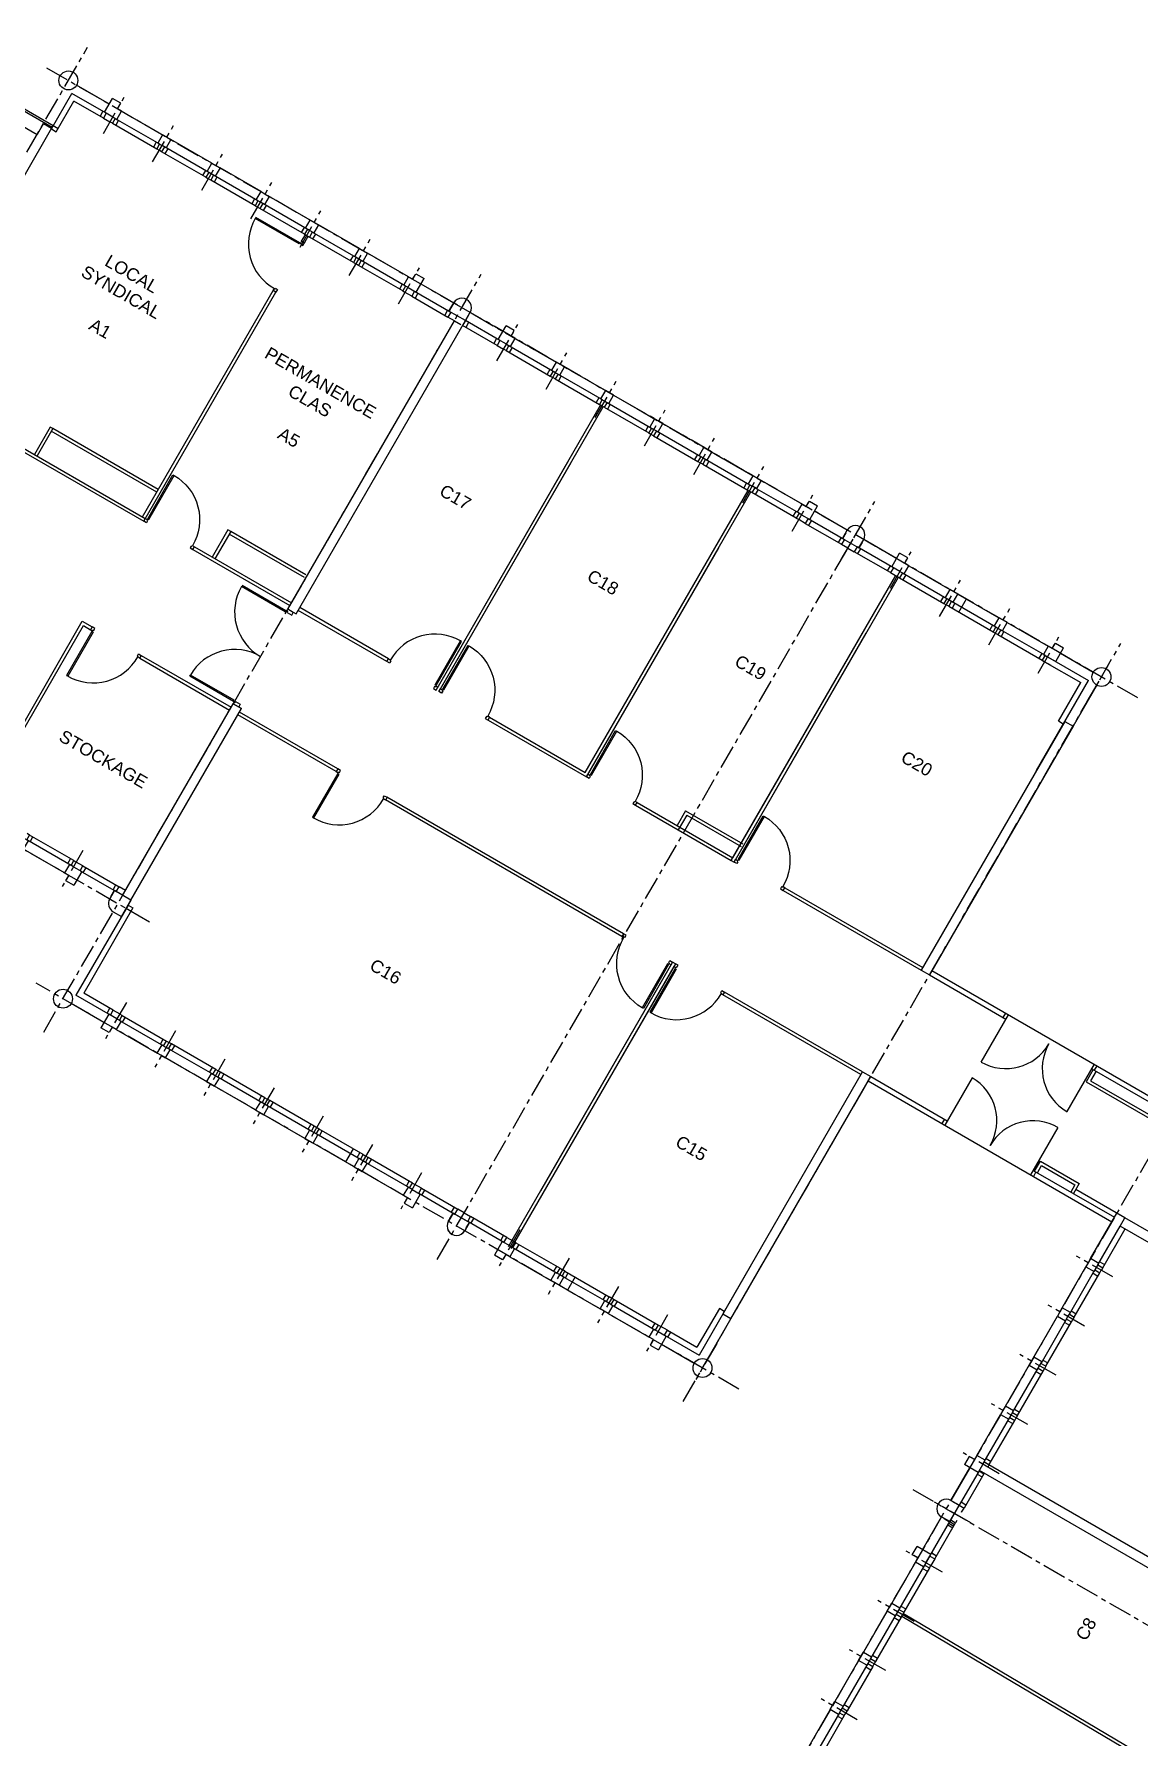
# Model space of a CAD drawing. Extents: x 1614 to 26454, y 2920 to 16595.
# Drawn here: x 7643 to 9394, y 5356 to 8054 of the extents above; entities that cross this region are included whole.
import ezdxf

# ---------------------------------------------------------------- set-up
doc = ezdxf.new("R2010")
doc.units = 0
doc.header["$MEASUREMENT"] = 0
doc.linetypes.add('AXES', pattern=[2, 1.25, -0.25, 0.25, -0.25])
doc.layers.get('0').update_dxf_attribs({"linetype": 'CONTINUOUS'})
for name, color, linetype in [('BA_APPUI_FENETRE', 140, 'CONTINUOUS'), ('BA_AXE_TRAME', 253, 'AXES'), ('BA_BARDAGE', 1, 'CONTINUOUS'), ('BA_CLOISON_EXISTANTE', 4, 'CONTINUOUS'), ('BA_DOUBLAGE', 134, 'CONTINUOUS'), ('BA_MENUIS_EXTERIEURE', 6, 'CONTINUOUS'), ('BA_MENUIS_INTERIEURE', 202, 'CONTINUOUS'), ('BA_STRUCTURE', 5, 'CONTINUOUS'), ('TXT_REP_PIECE', 3, 'CONTINUOUS')]:
    doc.layers.add(name, color=color, linetype=linetype)

# ---------------------------------------------------------------- blocks, each defined once
blk = doc.blocks.new('baie1')
at = {"layer": 'BA_APPUI_FENETRE'}
blk.add_line((7.5, -5), (82.5, -5), dxfattribs=at)
at = {"layer": 'BA_DOUBLAGE'}
for p, q in [((4.5, 19), (0, 19)), ((85.5, 19), (90, 19))]:
    blk.add_line(p, q, dxfattribs=at)
at = {"layer": 'BA_MENUIS_EXTERIEURE'}
for p, q in [((4.5, 19), (85.5, 19)), ((4.5, 10), (4.5, 19)), ((4.5, 10), (85.5, 10)), ((10.5, 10), (10.5, 19)), ((79.5, 10), (79.5, 19)), ((85.5, 10), (85.5, 19))]:
    blk.add_line(p, q, dxfattribs=at)
at = {"layer": 'BA_STRUCTURE'}
for points in [[(0, 10), (7.5, 10), (7.5, -5), (0, -5)], [(90, -5), (82.5, -5), (82.5, 10), (90, 10)]]:
    blk.add_lwpolyline(points, dxfattribs=at)
blk = doc.blocks.new('baie2')
at = {"layer": 'BA_DOUBLAGE'}
blk.add_line((-12, 19), (0, 19), dxfattribs=at)
at = {"layer": 'BA_MENUIS_EXTERIEURE'}
for p, q in [((-78.3, 10), (-78.3, 19)), ((-12, 19), (-78.3, 19)), ((-12, 10), (-78.3, 10)), ((-72.3, 10), (-72.3, 19)), ((-18, 10), (-18, 19)), ((-12, 10), (-12, 19))]:
    blk.add_line(p, q, dxfattribs=at)
at = {"layer": 'BA_STRUCTURE'}
for p, q in [((-75, 0), (-75, 10)), ((0, 10), (-15, 10)), ((-15, 10), (-15, -15)), ((0, -15), (-15, -15)), ((0, -5), (0, -15))]:
    blk.add_line(p, q, dxfattribs=at)
blk = doc.blocks.new('P80_5')
for p, q in [((-5.5, 6.5), (-5.5, 86.6)), ((-3.5, 86.5), (-5.5, 86.5)), ((-3.5, 6.5), (-3.5, 86.5)), ((-90, 0), (-90, 5)), ((-90, 5), (-86.5, 5)), ((-85, 0), (-90, 0)), ((-86.5, 5), (-86.5, 3.5)), ((-86.5, 3.5), (-85, 3.5)), ((-85, 3.5), (-85, 0)), ((-3.5, 6.5), (-5.5, 6.5)), ((-5, 3.5), (-5, 0)), ((-3.5, 3.5), (-5, 3.5)), ((-5, 0), (0, 0)), ((0, 5), (-3.5, 5)), ((-3.5, 5), (-3.5, 3.5)), ((0, 0), (0, 5))]:
    blk.add_line(p, q)
for centre, radius, start, end in [((-5.6, 5.7), 80.9, 89.9501, 180.4961), ((-5.5, 6.5), 0, 180, 270), ((-5, 3.5), 0, 180, 270)]:
    blk.add_arc(centre, radius, start, end)

msp = doc.modelspace()

# ---------------------------------------------------------------- linework, layer by layer
at = {"layer": 'BA_APPUI_FENETRE'}
for p, q in [((7762.3, 7942.8), (7710.4, 7972.8)), ((8080.6, 7759), (8015.6, 7796.5)), ((8158.5, 7714), (8093.6, 7751.5)), ((8256, 7657.8), (8308, 7627.9)), ((8333.9, 7612.7), (8385.9, 7582.8)), ((8483.3, 7526.5), (8548.2, 7489)), ((8561.2, 7481.5), (8626.2, 7444)), ((8931.4, 7267.7), (8879.5, 7297.8)), ((9009.4, 7222.8), (8957.5, 7252.9)), ((9106.8, 7166.5), (9171.8, 7129)), ((9184.8, 7121.5), (9249.7, 7084)), ((9269.2, 7072.8), (9321.2, 7042.8)), ((9326.7, 7022.3), (9289.2, 6957.4)), ((7753.8, 6488.1), (7701.9, 6518.1)), ((8072.1, 6304.3), (8007.1, 6341.8)), ((8150, 6259.3), (8085.1, 6296.8)), ((9317, 6113.9), (9358.5, 6185.8)), ((9371.4, 6178.3), (9358.5, 6185.8)), ((8474.8, 6071.8), (8539.7, 6034.3)), ((8552.7, 6026.8), (8617.7, 5989.3)), ((8709.6, 5953.6), (8747.1, 6018.5)), ((8637.2, 5978.1), (8689.1, 5948.1)), ((9125.7, 5782.6), (9095.8, 5730.6)), ((9095.8, 5730.6), (9125.8, 5782.6)), ((9050.7, 5652.7), (9080.8, 5704.6)), ((9050.7, 5652.7), (9080.8, 5704.6))]:
    msp.add_line(p, q, dxfattribs=at)
at = {"layer": 'BA_AXE_TRAME', "ltscale": 30}
for p, q in [((7121.8, 6983.4), (7727.9, 8033.2)), ((7662.7, 8000.3), (8876.1, 7299.8)), ((7752.8, 7896.2), (7785.9, 7953.6)), ((7830.7, 7851.2), (7863.8, 7908.6)), ((7908.7, 7806.2), (7941.8, 7863.6)), ((7986.6, 7761.2), (8019.7, 7818.6)), ((8064.5, 7716.2), (8097.6, 7773.6)), ((8142.5, 7671.2), (8175.6, 7728.6)), ((7658.3, 6472.7), (8351.5, 7673.2)), ((8220.4, 7626.2), (8253.5, 7683.6)), ((10224.1, 7685.2), (8708.2, 5059.5)), ((9391.9, 7002), (8278.3, 7644.9)), ((8376.3, 7536.2), (8409.4, 7593.6)), ((8454.3, 7491.2), (8487.3, 7548.6)), ((8532.2, 7446.2), (8565.3, 7503.6)), ((8610.1, 7401.2), (8643.2, 7458.6)), ((8688.1, 7356.2), (8721.2, 7413.6)), ((8766, 7311.2), (8799.1, 7368.6)), ((8281.9, 6112.7), (8975, 7313.2)), ((8844, 7266.2), (8877.1, 7323.6)), ((8844, 7266.2), (8877.1, 7323.6)), ((8921.9, 7221.2), (8955, 7278.6)), ((8999.8, 7176.2), (9032.9, 7233.6)), ((9077.8, 7131.2), (9110.9, 7188.6)), ((9155.7, 7086.2), (9188.8, 7143.6)), ((9233.7, 7041.2), (9266.8, 7098.6)), ((9233.7, 7041.2), (9266.8, 7098.6)), ((8671.6, 5887.7), (9364.7, 7088.2)), ((7117.7, 7056.3), (7829.8, 6645.2)), ((9311.6, 6996.2), (9344.7, 7053.6)), ((7720.5, 6760.4), (7687.4, 6703.1)), ((8759.8, 5907.2), (7646.3, 6550.2)), ((7789.4, 6519.6), (7756.3, 6462.3)), ((7867.3, 6474.6), (7834.2, 6417.3)), ((7945.3, 6429.6), (7912.2, 6372.3)), ((8023.2, 6384.6), (7990.1, 6327.3)), ((8101.1, 6339.6), (8068, 6282.3)), ((8179.1, 6294.6), (8146, 6237.3)), ((8257, 6249.6), (8223.9, 6192.3)), ((8412.9, 6159.6), (8379.8, 6102.3)), ((8490.8, 6114.6), (8457.8, 6057.3)), ((9352.3, 6084.8), (9294.9, 6117.9)), ((8568.8, 6069.6), (8535.7, 6012.3)), ((8646.7, 6024.6), (8613.6, 5967.3)), ((8646.7, 6024.6), (8613.6, 5967.3)), ((9307.3, 6006.9), (9249.9, 6040)), ((8724.7, 5979.6), (8691.6, 5922.3)), ((9262.3, 5929), (9204.9, 5962)), ((9217.3, 5851), (9159.9, 5884.1)), ((9172.3, 5773.1), (9114.9, 5806.2)), ((9035.3, 5748.2), (11483.8, 4334.6)), ((9127.3, 5695.1), (9069.9, 5728.2)), ((9127.3, 5695.1), (9069.9, 5728.2)), ((9127.3, 5695.1), (9069.9, 5728.2)), ((9082.3, 5617.2), (9024.9, 5650.3)), ((9082.3, 5617.2), (9024.9, 5650.3)), ((9037.3, 5539.2), (8979.9, 5572.3)), ((8992.3, 5461.3), (8934.9, 5494.4)), ((8947.3, 5383.4), (8889.9, 5416.5))]:
    msp.add_line(p, q, dxfattribs=at)
at = {"layer": 'BA_BARDAGE', "ltscale": 30}
for p, q in [((7420.7, 8051.1), (7671.9, 7906.1)), ((7422.2, 8053.7), (7673.4, 7908.7)), ((7670.9, 7904.4), (7673.4, 7908.7)), ((7670.9, 7904.4), (7673.4, 7908.7)), ((7791.4, 6673.1), (7788.9, 6668.8))]:
    msp.add_line(p, q, dxfattribs=at)
at = {"layer": 'BA_CLOISON_EXISTANTE'}
for p, q in [((8067, 7725.4), (8072.9, 7735.8)), ((8071.3, 7722.9), (8077.3, 7733.3)), ((7814.9, 7288.9), (8022, 7647.5)), ((7814.9, 7288.9), (8022, 7647.5)), ((7816.8, 7282.1), (8026.3, 7645)), ((7816.8, 7282.1), (8026.3, 7645)), ((8280.1, 7014.6), (8540.6, 7465.8)), ((8286.9, 7016.4), (8544.9, 7463.3)), ((7573.8, 7422.3), (7816.8, 7282.1)), ((7576.3, 7426.6), (7819.3, 7286.4)), ((7668.5, 7431.2), (7643.5, 7387.9)), ((7672.8, 7428.7), (7647.8, 7385.4)), ((7672.8, 7428.7), (7668.5, 7431.2)), ((8280.1, 7014.6), (8489.6, 7377.5)), ((8286.9, 7016.4), (8493.9, 7375)), ((8516.4, 6883.9), (8774.4, 7330.8)), ((8518.2, 6877.1), (8778.7, 7328.3)), ((7950.3, 7268.4), (7925.3, 7225.1)), ((7954.7, 7265.9), (7929.7, 7222.6)), ((7954.7, 7265.9), (7950.3, 7268.4)), ((7894.7, 7237.1), (8048.4, 7148.3)), ((7897.2, 7241.4), (8050.9, 7152.6)), ((8516.4, 6883.9), (8723.4, 7242.5)), ((8518.2, 6877.1), (8727.8, 7240)), ((8747.7, 6744.6), (9008.2, 7195.8)), ((8752.1, 6742.1), (9012.6, 7193.3)), ((7551.9, 6833.4), (7719.4, 7123.5)), ((7719.4, 7123.5), (7734.9, 7114.5)), ((8202.1, 7059.6), (8061.4, 7140.8)), ((8204.6, 7063.9), (8063.9, 7145.1)), ((7556.3, 6830.9), (7721.3, 7116.6)), ((7556.3, 6830.9), (7721.3, 7116.6)), ((7721.3, 7116.6), (7732.4, 7110.2)), ((8750.2, 6748.9), (8957.3, 7107.5)), ((8752.1, 6742.1), (8961.6, 7105)), ((7812.9, 7069.5), (7955.4, 6987.2)), ((7810.4, 7065.2), (7952.9, 6982.9)), ((8121.8, 6885.4), (7965.9, 6975.4)), ((8124.3, 6889.7), (7968.4, 6979.7)), ((8362.3, 6967.1), (8518.2, 6877.1)), ((8364.8, 6971.4), (8516.4, 6883.9)), ((8574.3, 6624.1), (8199.7, 6840.4)), ((8576.8, 6628.5), (8202.2, 6844.7)), ((8596.2, 6832.1), (8663.7, 6793.1)), ((8598.7, 6836.4), (8666.2, 6797.4)), ((8675.4, 6823.3), (8661.9, 6799.9)), ((8677.2, 6816.4), (8663.7, 6793.1)), ((8675.4, 6823.3), (8765.9, 6771)), ((8677.2, 6816.4), (8763.4, 6766.7)), ((8747.7, 6744.6), (8752.1, 6742.1)), ((8830, 6697.1), (9048.7, 6570.8)), ((8832.5, 6701.4), (9051.2, 6575.1)), ((8654.7, 6583.5), (8394.2, 6132.3)), ((8654.7, 6583.5), (8445.2, 6220.5)), ((8659.1, 6581), (8654.7, 6583.5)), ((8659.1, 6581), (8398.6, 6129.8)), ((8656.6, 6576.6), (8449.5, 6218)), ((8953.2, 6405.4), (8734.5, 6531.6)), ((8955.7, 6409.7), (8737, 6536)), ((9017.7, 5547.6), (9478.9, 5274.5)), ((9020.3, 5551.9), (9481.4, 5278.8))]:
    msp.add_line(p, q, dxfattribs=at)
at = {"layer": 'BA_DOUBLAGE'}
for p, q in [((7752.9, 7920.5), (7763.3, 7914.5)), ((8001, 7777.3), (7997.1, 7779.5)), ((8071.5, 7736.6), (8079.2, 7732.2)), ((8149.1, 7691.8), (8153, 7689.5)), ((8308.9, 7599.5), (8298.8, 7605.3)), ((8308.9, 7599.5), (8319, 7593.7)), ((8308.9, 7599.5), (8319, 7593.7)), ((8376.5, 7560.5), (8386.9, 7554.5)), ((8468.7, 7507.3), (8464.8, 7509.5)), ((8546.3, 7462.5), (8538.7, 7466.9)), ((8616.8, 7421.8), (8620.7, 7419.5)), ((8864.9, 7278.5), (8854.5, 7284.5)), ((8932.5, 7239.5), (8922.4, 7245.3)), ((8932.5, 7239.5), (8922.4, 7245.3)), ((8932.5, 7239.5), (8942.5, 7233.7)), ((9092.2, 7147.3), (9088.3, 7149.5)), ((9162.2, 7106.9), (9170, 7102.4)), ((9240.3, 7061.8), (9244.2, 7059.5)), ((9254.6, 7053.5), (9244.2, 7059.5)), ((7787.9, 6697.1), (7777.8, 6702.9)), ((7768.4, 6507.4), (7778.8, 6501.4)), ((8016.5, 6364.1), (8012.6, 6366.4)), ((8094.7, 6319), (8086.9, 6323.5)), ((8164.6, 6278.6), (8168.5, 6276.4)), ((8324.4, 6186.4), (8314.3, 6192.2)), ((8324.4, 6186.4), (8314.3, 6192.2)), ((8324.4, 6186.4), (8314.3, 6192.2)), ((8324.4, 6186.4), (8334.5, 6180.5)), ((8324.4, 6186.4), (8334.5, 6180.5)), ((8324.4, 6186.4), (8334.5, 6180.5)), ((9336.2, 6099.3), (9334, 6095.4)), ((8484.2, 6094.1), (8480.3, 6096.4)), ((8554.2, 6053.7), (8562, 6049.2)), ((8632.3, 6008.6), (8636.2, 6006.4)), ((8646.6, 6000.4), (8636.2, 6006.4)), ((9105.2, 5699.2), (9103.2, 5695.6)), ((9105.2, 5699.2), (9103.2, 5695.6)), ((9105.2, 5699.2), (9103.2, 5695.6)), ((9112.7, 5712.2), (9116.5, 5718.7)), ((9112.7, 5712.2), (9114.8, 5715.8)), ((9112.7, 5712.2), (9114.8, 5715.8)), ((9112.7, 5712.2), (9114.8, 5715.8)), ((9112.7, 5712.2), (9114.8, 5715.8)), ((9070, 5638.1), (9064, 5627.7))]:
    msp.add_line(p, q, dxfattribs=at)
at = {"layer": 'BA_MENUIS_EXTERIEURE'}
for p, q in [((7670.4, 7903.5), (7702.9, 7959.8)), ((7757.4, 7928.3), (7702.9, 7959.8)), ((7678.2, 7899), (7706.2, 7947.5)), ((7752.9, 7920.5), (7706.2, 7947.5)), ((7752.2, 7931.3), (7747.7, 7923.5)), ((7673.4, 7908.7), (7681.2, 7904.2)), ((7757.4, 7928.3), (7752.9, 7920.5)), ((7670.4, 7903.5), (7678.2, 7899)), ((8005.5, 7785.1), (8001, 7777.3)), ((8071.5, 7736.6), (8001, 7777.3)), ((8075.7, 7744.6), (8005.5, 7785.1)), ((8010.7, 7782.1), (8006.2, 7774.3)), ((8070.8, 7747.4), (8066.3, 7739.6)), ((8076, 7744.4), (8071.5, 7736.6)), ((8083.7, 7739.9), (8079.2, 7732.2)), ((8149.1, 7691.8), (8079.2, 7732.2)), ((8153.6, 7699.6), (8083.5, 7740.1)), ((8088.9, 7736.9), (8084.4, 7729.2)), ((8148.4, 7702.6), (8143.9, 7694.8)), ((8153.6, 7699.6), (8149.1, 7691.8)), ((8326.4, 7599.8), (8321.9, 7592)), ((8376.5, 7560.5), (8321.9, 7592)), ((8381, 7568.3), (8326.4, 7599.8)), ((8331.6, 7596.8), (8327.1, 7589)), ((8375.8, 7571.3), (8371.3, 7563.5)), ((8381, 7568.3), (8376.5, 7560.5)), ((8473.2, 7515.1), (8468.7, 7507.3)), ((8468.7, 7507.3), (8538.7, 7466.9)), ((8473.2, 7515.1), (8543.3, 7474.6)), ((8478.4, 7512.1), (8473.9, 7504.3)), ((8538, 7477.7), (8533.5, 7469.9)), ((8543.2, 7474.7), (8538.7, 7466.9)), ((8550.8, 7470.3), (8546.3, 7462.5)), ((8546.3, 7462.5), (8616.8, 7421.8)), ((8551.1, 7470.1), (8621.3, 7429.6)), ((8556, 7467.3), (8551.5, 7459.5)), ((8616.1, 7432.6), (8611.6, 7424.8)), ((8621.3, 7429.6), (8616.8, 7421.8)), ((8869.4, 7286.3), (8864.9, 7278.5)), ((8874.6, 7283.3), (8870.1, 7275.5)), ((9096.7, 7155.1), (9092.2, 7147.3)), ((9096.7, 7155.1), (9166.9, 7114.6)), ((9101.9, 7152.1), (9097.4, 7144.3)), ((9108.3, 7138), (9120.3, 7158.8)), ((9092.2, 7147.3), (9162.4, 7106.7)), ((9161.7, 7117.5), (9157.2, 7109.7)), ((9166.9, 7114.5), (9162.4, 7106.7)), ((9174.5, 7110.2), (9170, 7102.4)), ((9170, 7102.4), (9240.3, 7061.8)), ((9174.7, 7110.1), (9244.8, 7069.6)), ((9179.7, 7107.2), (9175.2, 7099.4)), ((9239.6, 7072.6), (9235.1, 7064.8)), ((9244.8, 7069.6), (9240.3, 7061.8)), ((9244.2, 7059.5), (9301.4, 7026.5)), ((9248.7, 7067.3), (9313.7, 7029.8)), ((9231.2, 6886.9), (9313.7, 7029.8)), ((9265.9, 6965.1), (9301.4, 7026.5)), ((9273.7, 6960.6), (9265.9, 6965.1)), ((7791.9, 6674), (7709.4, 6531.1)), ((7799.7, 6669.5), (7721.7, 6534.4)), ((7788.9, 6668.8), (7796.7, 6664.3)), ((7791.9, 6674), (7799.7, 6669.5)), ((9061.7, 6563.3), (9182.8, 6493.4)), ((9065.7, 6570.2), (9440.3, 6354)), ((7763.9, 6499.6), (7709.4, 6531.1)), ((7768.4, 6507.4), (7721.7, 6534.4)), ((7758.7, 6502.6), (7763.2, 6510.4)), ((7763.9, 6499.6), (7768.4, 6507.4)), ((9178.5, 6495.9), (9182.5, 6502.8)), ((9143.5, 6425.3), (9186.8, 6500.3)), ((9279.7, 6346.7), (9323, 6421.7)), ((8964.7, 6395.3), (9350.7, 6172.4)), ((8968.7, 6402.2), (9089.8, 6332.3)), ((9129.1, 6400.4), (9085.8, 6325.3)), ((9321.3, 6413.4), (9310, 6393.9)), ((9310, 6393.9), (9457.2, 6308.9)), ((9325.6, 6410.9), (9316.8, 6395.7)), ((9316.8, 6395.7), (9455.4, 6315.7)), ((9319, 6414.7), (9434.8, 6347.9)), ((9323.3, 6412.2), (9327.3, 6419.2)), ((8012, 6356.3), (8016.5, 6364.1)), ((8082.2, 6315.8), (8012, 6356.3)), ((8086.9, 6323.5), (8016.5, 6364.1)), ((8017.2, 6353.3), (8021.7, 6361.1)), ((8077.2, 6318.7), (8081.7, 6326.5)), ((8082.4, 6315.7), (8086.9, 6323.5)), ((8090, 6311.3), (8094.5, 6319.1)), ((8164.6, 6278.6), (8094.5, 6319.1)), ((8095.2, 6308.3), (8099.7, 6316.1)), ((9085.5, 6334.8), (9081.5, 6327.8)), ((9265.3, 6321.7), (9222, 6246.7)), ((8160.1, 6270.8), (8090, 6311.3)), ((8148.6, 6287.9), (8136.6, 6267.1)), ((8154.9, 6273.8), (8159.4, 6281.6)), ((8160.1, 6270.8), (8164.6, 6278.6)), ((9228.3, 6252.3), (9237.5, 6268.3)), ((9232.6, 6249.8), (9239.3, 6261.5)), ((9237.5, 6268.3), (9299, 6232.8)), ((9239.3, 6261.5), (9292.2, 6231)), ((9226, 6253.7), (9354.7, 6179.3)), ((9230.3, 6251.2), (9226.3, 6244.2)), ((9299, 6232.8), (9289.8, 6216.8)), ((9292.2, 6231), (9285.5, 6219.3)), ((9371.4, 6178.3), (9293.5, 6223.3)), ((9328.4, 6103.8), (9363.9, 6165.3)), ((9336.2, 6099.3), (9371.7, 6160.8)), ((8779.1, 6104), (8696.6, 5961.1)), ((9328.4, 6103.8), (9336.2, 6099.3)), ((9331.4, 6109), (9339.2, 6104.5)), ((8479.7, 6086.3), (8484.2, 6094.1)), ((8479.7, 6086.3), (8549.8, 6045.8)), ((8484.2, 6094.1), (8554.4, 6053.6)), ((8484.9, 6083.3), (8489.4, 6091.1)), ((8500.3, 6084.8), (8488.3, 6064)), ((8544.7, 6048.8), (8549.2, 6056.6)), ((8549.9, 6045.8), (8554.4, 6053.6)), ((8557.5, 6041.4), (8562, 6049.2)), ((8562, 6049.2), (8632.3, 6008.6)), ((8562.7, 6038.4), (8567.2, 6046.2)), ((8557.6, 6041.3), (8627.8, 6000.8)), ((8728.8, 6034.8), (8693.3, 5973.4)), ((8736.6, 6030.3), (8728.8, 6034.8)), ((8622.6, 6003.8), (8627.1, 6011.6)), ((8627.8, 6000.8), (8632.3, 6008.6)), ((8642.1, 5992.6), (8646.6, 6000.4)), ((8642.1, 5992.6), (8696.6, 5961.1)), ((8646.6, 6000.4), (8693.3, 5973.4)), ((8647.3, 5989.6), (8651.8, 5997.4)), ((9140.2, 5777.7), (9108.7, 5723.2)), ((9148, 5773.2), (9116.5, 5718.7)), ((9140.2, 5777.7), (9148, 5773.2)), ((9137.2, 5772.5), (9145, 5768)), ((9108.7, 5723.2), (9116.5, 5718.7)), ((9111.7, 5728.4), (9119.5, 5723.9)), ((9062.2, 5642.6), (9093.7, 5697.2)), ((9070, 5638.1), (9101.5, 5692.7)), ((9090.7, 5692), (9098.5, 5687.5)), ((9093.7, 5697.2), (9101.5, 5692.7)), ((9062.2, 5642.6), (9070, 5638.1)), ((9065.2, 5647.8), (9073, 5643.3))]:
    msp.add_line(p, q, dxfattribs=at)
for centre, start, end in [((9182.8, 6493.4), 240, 330), ((9319, 6414.7), 150, 240), ((9089.8, 6332.3), 330, 60), ((9226, 6253.7), 60, 150)]:
    msp.add_arc(centre, 78.6, start, end, dxfattribs=at)
at = {"layer": 'BA_MENUIS_INTERIEURE'}
for p, q in [((7837.4, 7327.9), (7670.3, 7424.4)), ((7839.9, 7332.2), (7672.8, 7428.7)), ((8071.3, 7192.9), (7952.2, 7261.6)), ((8073.8, 7197.2), (7954.7, 7265.9)), ((8041, 7138.5), (7971.7, 7178.6)), ((8042, 7140.3), (7972.8, 7180.3)), ((8042, 7140.3), (8041, 7138.5)), ((8045.1, 7142.6), (8043.3, 7139.5)), ((8043.3, 7139.5), (8044.6, 7138.8)), ((8044.6, 7138.8), (8043.9, 7137.5)), ((8043.9, 7137.5), (8051.3, 7133.2)), ((8053.8, 7137.6), (8045.1, 7142.6)), ((8051.3, 7133.2), (8053.8, 7137.6)), ((7889.8, 7036.5), (7890.8, 7038.3)), ((7959.1, 6996.5), (7889.8, 7036.5)), ((7960.1, 6998.3), (7890.7, 7038.3)), ((7958.6, 6992.7), (7960.3, 6995.8)), ((7971.6, 6985.2), (7958.6, 6992.7)), ((7959.1, 6996.5), (7960.1, 6998.3)), ((7960.3, 6995.8), (7961.6, 6995)), ((7961.6, 6995), (7962.4, 6996.3)), ((7962.4, 6996.3), (7969.8, 6992.1)), ((7969.8, 6992.1), (7967.3, 6987.7)), ((8663.7, 6793.1), (8747.7, 6744.6)), ((8666.2, 6797.4), (8750.2, 6748.9))]:
    msp.add_line(p, q, dxfattribs=at)
for centre, radius, start, end in [((8041.7, 7138.1), 80.9, 149.9501, 240.4961), ((8041, 7138.5), 0, 240, 330), ((8043.9, 7137.5), 0, 240, 330), ((7960.8, 6997.9), 80.9, 59.5039, 150.0499), ((7960.1, 6998.3), 0, 330, 60), ((7962.4, 6996.3), 0, 330, 60)]:
    msp.add_arc(centre, radius, start, end, dxfattribs=at)
at = {"layer": 'BA_STRUCTURE'}
for p, q in [((7422.7, 8024.6), (7647.9, 7894.6)), ((7754.8, 7929.8), (7767.3, 7951.5)), ((7780.3, 7944), (7767.3, 7951.5)), ((7775.3, 7935.3), (7780.3, 7944)), ((7670.9, 7904.4), (7437.9, 7500.8)), ((7657.9, 7911.9), (7647.9, 7894.6)), ((7657.9, 7911.9), (7670.9, 7904.4)), ((7767.8, 7922.3), (7754.8, 7929.8)), ((8300.4, 7614.8), (8308, 7627.9)), ((8307.9, 7627.8), (8300.4, 7614.8)), ((8326.4, 7599.8), (8300.4, 7614.8)), ((8326.4, 7599.8), (8333.9, 7612.9)), ((8331.4, 7608.5), (8326.4, 7599.8)), ((8331.4, 7608.5), (8326.4, 7599.8)), ((8331.4, 7608.5), (8326.4, 7599.8)), ((8045.1, 7142.6), (8308.9, 7599.5)), ((8058.1, 7135.1), (8326.4, 7599.8)), ((8378.4, 7569.8), (8390.9, 7591.5)), ((8403.9, 7584), (8390.9, 7591.5)), ((8398.9, 7575.3), (8403.9, 7584)), ((8391.4, 7562.3), (8378.4, 7569.8)), ((8866.5, 7305.3), (8871.5, 7314)), ((8871.5, 7314), (8884.5, 7306.5)), ((8859, 7292.3), (8872, 7284.8)), ((8872, 7284.8), (8884.5, 7306.5)), ((8924, 7254.8), (8931.5, 7267.9)), ((8929, 7263.5), (8924, 7254.8)), ((8929, 7263.5), (8924, 7254.8)), ((8924, 7254.8), (8949.9, 7239.8)), ((8949.9, 7239.8), (8957.5, 7252.9)), ((8957.4, 7252.8), (8949.9, 7239.8)), ((8045.1, 7142.6), (8058.1, 7135.1)), ((9256.2, 7080.3), (9261.2, 7089)), ((9261.2, 7089), (9274.2, 7081.5)), ((9261.7, 7059.8), (9274.2, 7081.5)), ((9248.7, 7067.3), (9261.7, 7059.8)), ((7783.4, 6689.3), (7958.6, 6992.7)), ((7958.6, 6992.7), (7971.6, 6985.2)), ((7796.4, 6681.8), (7971.6, 6985.2)), ((9276.2, 6964.9), (9048.7, 6570.8)), ((9276.2, 6964.9), (9289.2, 6957.4)), ((9289.2, 6957.4), (9061.7, 6563.3)), ((7762.9, 6683.8), (7770.4, 6696.8)), ((7770.4, 6696.8), (7762.9, 6683.8)), ((7796.4, 6681.8), (7770.4, 6696.8)), ((7768.4, 6663.3), (7781.4, 6655.8)), ((7781.4, 6655.8), (7796.4, 6681.8)), ((7796.4, 6681.8), (7788.9, 6668.8)), ((7791.4, 6673.2), (7796.4, 6681.8)), ((7791.4, 6673.2), (7796.4, 6681.8)), ((9048.7, 6570.8), (9061.7, 6563.3)), ((7761.3, 6501.1), (7748.8, 6479.4)), ((7761.8, 6471.9), (7748.8, 6479.4)), ((7774.3, 6493.6), (7761.3, 6501.1)), ((7766.8, 6480.6), (7761.8, 6471.9)), ((8734.1, 6026), (8955.7, 6409.7)), ((8747.1, 6018.5), (8968.7, 6402.2)), ((8955.7, 6409.7), (8968.7, 6402.2)), ((8299.4, 6173.1), (8306.9, 6186.1)), ((8306.9, 6186.1), (8299.4, 6173)), ((8306.9, 6186.1), (8299.4, 6173)), ((8301.9, 6177.4), (8306.9, 6186.1)), ((8301.9, 6177.4), (8306.9, 6186.1)), ((8332.9, 6171.1), (8306.9, 6186.1)), ((8306.9, 6186.1), (8332.9, 6171.1)), ((9363.9, 6165.3), (9371.4, 6178.3)), ((9856.4, 5898.3), (9371.4, 6178.3)), ((8332.9, 6171.1), (8325.4, 6158)), ((8325.4, 6158.1), (8332.9, 6171.1)), ((8332.9, 6171.1), (8325.4, 6158)), ((8327.9, 6162.4), (8332.9, 6171.1)), ((8327.9, 6162.4), (8332.9, 6171.1)), ((9835.9, 5892.8), (9363.9, 6165.3)), ((8747.1, 6018.5), (8734.1, 6026)), ((8631.7, 5998.6), (8644.7, 5991.1)), ((8644.7, 5991.1), (8632.2, 5969.4)), ((8624.2, 5985.6), (8619.2, 5976.9)), ((8619.2, 5976.9), (8632.2, 5969.4)), ((9124.5, 5800.6), (9117, 5787.6)), ((9133.2, 5795.6), (9124.5, 5800.6)), ((9138.7, 5775.1), (9117, 5787.6)), ((9146.2, 5788.1), (9138.7, 5775.1)), ((9578, 5526), (9140.7, 5778.5)), ((9585.5, 5539), (9148.2, 5791.5)), ((9093.7, 5697.2), (9108.7, 5723.2)), ((9108.7, 5723.2), (9093.7, 5697.2)), ((9108.7, 5723.2), (9093.7, 5697.2)), ((9108.7, 5723.2), (9095.6, 5730.7)), ((9108.7, 5723.2), (9095.6, 5730.7)), ((9108.7, 5723.2), (9095.6, 5730.7)), ((9095.7, 5730.7), (9108.7, 5723.2)), ((9095.7, 5730.7), (9108.7, 5723.2)), ((9095.7, 5730.7), (9108.7, 5723.2)), ((9100, 5728.2), (9108.7, 5723.2)), ((9100, 5728.2), (9108.7, 5723.2)), ((9100, 5728.2), (9108.7, 5723.2)), ((9100, 5728.2), (9108.7, 5723.2)), ((9100, 5728.2), (9108.7, 5723.2)), ((9100, 5728.2), (9108.7, 5723.2)), ((9100, 5728.2), (9108.7, 5723.2)), ((9108.7, 5723.2), (9101.2, 5710.2)), ((9108.7, 5723.2), (9101.2, 5710.2)), ((9093.7, 5697.2), (9080.6, 5704.7)), ((9093.7, 5697.2), (9080.6, 5704.7)), ((9093.7, 5697.2), (9080.6, 5704.7)), ((9080.7, 5704.7), (9093.7, 5697.2)), ((9080.7, 5704.7), (9093.7, 5697.2)), ((9080.7, 5704.7), (9093.7, 5697.2)), ((9080.7, 5704.7), (9093.7, 5697.2)), ((9080.7, 5704.7), (9093.7, 5697.2)), ((9080.7, 5704.7), (9093.7, 5697.2)), ((9085, 5702.2), (9093.7, 5697.2)), ((9085, 5702.2), (9093.7, 5697.2)), ((9085, 5702.2), (9093.7, 5697.2)), ((9085, 5702.2), (9093.7, 5697.2)), ((9085, 5702.2), (9093.7, 5697.2)), ((9085, 5702.2), (9093.7, 5697.2)), ((9085, 5702.2), (9093.7, 5697.2)), ((9085, 5702.2), (9093.7, 5697.2)), ((9093.7, 5697.2), (9101.2, 5710.2)), ((9093.7, 5697.2), (9101.2, 5710.2)), ((9093.7, 5697.2), (9101.2, 5710.2)), ((9093.7, 5697.2), (9101.2, 5710.2)), ((9034.5, 5644.7), (9042, 5657.7)), ((9043.2, 5639.7), (9034.5, 5644.7)), ((9063.7, 5645.2), (9042, 5657.7)), ((9056.2, 5632.2), (9063.7, 5645.2))]:
    msp.add_line(p, q, dxfattribs=at)
for points in [[(8009.1, 7800.3), (8015.6, 7796.5), (8008.1, 7783.6), (8001.6, 7787.3)], [(8079.6, 7742.3), (8073.1, 7746.1), (8080.6, 7759), (8087.1, 7755.3)], [(8087.1, 7755.3), (8093.6, 7751.5), (8086.1, 7738.6), (8079.6, 7742.3)], [(8157.5, 7697.3), (8151, 7701.1), (8158.5, 7714), (8165, 7710.3)], [(8469.3, 7517.3), (8475.8, 7513.6), (8483.3, 7526.5), (8476.8, 7530.3)], [(8554.7, 7485.3), (8548.2, 7489), (8540.7, 7476.1), (8547.2, 7472.3)], [(8547.2, 7472.3), (8553.7, 7468.6), (8561.2, 7481.5), (8554.7, 7485.3)], [(8632.7, 7440.3), (8626.2, 7444), (8618.7, 7431.1), (8625.2, 7427.3)], [(9092.8, 7157.3), (9099.3, 7153.6), (9106.8, 7166.5), (9100.3, 7170.3)], [(9178.3, 7125.3), (9171.8, 7129), (9164.3, 7116.1), (9170.8, 7112.3)], [(9170.8, 7112.3), (9177.3, 7108.6), (9184.8, 7121.5), (9178.3, 7125.3)], [(9256.2, 7080.3), (9249.7, 7084), (9242.2, 7071.1), (9248.7, 7067.3)], [(8000.6, 6345.6), (8007.1, 6341.8), (8014.6, 6354.8), (8008.1, 6358.6)], [(8086.1, 6313.6), (8079.6, 6317.3), (8072.1, 6304.3), (8078.6, 6300.6)], [(8078.6, 6300.6), (8085.1, 6296.8), (8092.6, 6309.8), (8086.1, 6313.6)], [(8164, 6268.6), (8157.5, 6272.3), (8150, 6259.3), (8156.5, 6255.6)], [(9326.2, 6099.9), (9329.9, 6106.4), (9317, 6113.9), (9313.2, 6107.4)], [(8475.8, 6088.6), (8482.3, 6084.8), (8474.8, 6071.8), (8468.3, 6075.6)], [(8546.2, 6030.6), (8539.7, 6034.3), (8547.2, 6047.3), (8553.7, 6043.6)], [(8553.7, 6043.6), (8560.2, 6039.8), (8552.7, 6026.8), (8546.2, 6030.6)], [(8624.2, 5985.6), (8617.7, 5989.3), (8625.2, 6002.3), (8631.7, 5998.6)]]:
    msp.add_lwpolyline(points, dxfattribs=at)
for centre in [(7697.4, 7980.3), (7697.4, 7980.3), (9334.2, 7035.3), (9334.2, 7035.3), (7688.9, 6525.6), (7688.9, 6525.6), (8702.1, 5940.6), (8702.1, 5940.6)]:
    msp.add_circle(centre, 15, dxfattribs=at)
for centre, start, end in [((8320.9, 7620.3), 329.701, 150), ((8944.5, 7260.3), 330, 150.299), ((7775.9, 6676.3), 150, 240), ((8312.4, 6165.6), 150, 330.299), ((8312.4, 6165.6), 149.701, 330), ((9088.2, 5717.7), 59.701, 240)]:
    msp.add_arc(centre, 15, start, end, dxfattribs=at)

# ---------------------------------------------------------------- block references
at = {"layer": 'BA_MENUIS_INTERIEURE'}
for p, rotation in [((8071.3, 7722.9), 60.0000000000005), ((8280.1, 7014.6), 330.000000000003), ((7734.9, 7114.5), 150.0000000000029), ((8124.3, 6889.7), 150.0000000000025), ((8659.1, 6581), 150.0000000000088)]:
    msp.add_blockref('P80_5', p, dxfattribs=dict(at, rotation=rotation))
at = {"layer": 'BA_MENUIS_INTERIEURE', "xscale": -1}
for p, rotation in [((7816.8, 7282.1), 329.9999999999969), ((8284.4, 7012.1), 329.9999999999966), ((8518.2, 6877.1), 329.9999999999969), ((8752.1, 6742.1), 329.9999999999969), ((8654.7, 6583.5), 149.9999999999966)]:
    msp.add_blockref('P80_5', p, dxfattribs=dict(at, rotation=rotation))
at = {"layer": 'BA_STRUCTURE', "xscale": -1}
for name, p, rotation in [('baie1', (7772.8, 7931), 149.9999999999994), ('baie1', (8396.4, 7571), 149.9999999999992), ('baie1', (8630.2, 7436), 149.9999999999992), ('baie1', (8708.1, 7391), 149.9999999999992), ('baie2', (9019.9, 7211), 150.0000000000037), ('baie1', (9019.9, 7211), 150.0000000000005), ('baie1', (7700.5, 6725.7), 329.9999999999995), ('baie2', (7700.5, 6725.7), 329.9999999999995), ('baie1', (7925.2, 6394.9), 329.9999999999995), ('baie1', (8003.1, 6349.9), 329.9999999999995), ('baie1', (8237, 6214.9), 329.9999999999995), ('baie2', (8237, 6214.9), 329.9999999999995), ('baie1', (9272.5, 6026.9), 239.9999999952035), ('baie1', (9227.5, 5949), 239.9999999952035), ('baie1', (9182.5, 5871.1), 239.9999999952035), ('baie1', (9137.5, 5793.1), 239.9999999952035)]:
    msp.add_blockref(name, p, dxfattribs=dict(at, rotation=rotation))
at = {"layer": 'BA_STRUCTURE'}
for name, p, rotation in [('baie1', (7928.7, 7841), 149.9999999999994), ('baie1', (8006.6, 7796), 149.9999999999994), ('baie1', (8240.5, 7661), 149.9999999999994), ('baie2', (8240.5, 7661), 149.9999999999994), ('baie1', (8864, 7301), 149.9999999999992), ('baie2', (8864, 7301), 150.0000000000001), ('baie1', (7769.3, 6484.9), 329.9999999999995), ('baie2', (8392.9, 6124.9), 329.9999999999998), ('baie1', (8392.9, 6124.9), 329.9999999999998), ('baie2', (9047.5, 5637.2), 240.0000000047966), ('baie1', (9047.5, 5637.2), 240.0000000047966), ('baie1', (9002.5, 5559.3), 240.0000000047966), ('baie1', (8957.5, 5481.3), 240.0000000047966), ('baie1', (8912.5, 5403.4), 240.0000000047966)]:
    msp.add_blockref(name, p, dxfattribs=dict(at, rotation=rotation))

# ---------------------------------------------------------------- texts
at = {"layer": 'TXT_REP_PIECE', "char_height": 20, "width": 224.767, "attachment_point": 5}
for s, insert, rotation in [('{\\fArial|b0|i0|c0|p34;LOCAL SYNDICAL\\P\\PA1}', (7772.9, 7630.5), 330), ('{\\fArial|b0|i0|c0|p34;PERMANENCE CLAS\\P\\PA5}', (8071.8, 7457.9), 330), ('{\\fArial|b0|i0|c0|p34;C17}', (8310.6, 7320.1), 330), ('{\\fArial|b0|i0|c0|p34;C18}', (8544.4, 7185.1), 330), ('{\\fArial|b0|i0|c0|p34;C19}', (8778.2, 7050.1), 330), ('{\\fArial|b0|i0|c0|p34;STOCKAGE}', (7752.7, 6905.1), 330), ('{\\fArial|b0|i0|c0|p34;C20}', (9041.6, 6898), 330), ('{\\fArial|b0|i0|c0|p34;C16}', (8200, 6568.5), 330), ('{\\fArial|b0|i0|c0|p34;C15}', (8684.5, 6288.8), 330), ('{\\fArial|b0|i0|c0|p34;C8}', (9309.8, 5527.1), 60)]:
    msp.add_mtext(s, dxfattribs=dict(at, insert=insert, rotation=rotation))

doc.saveas('drawing.dxf')
